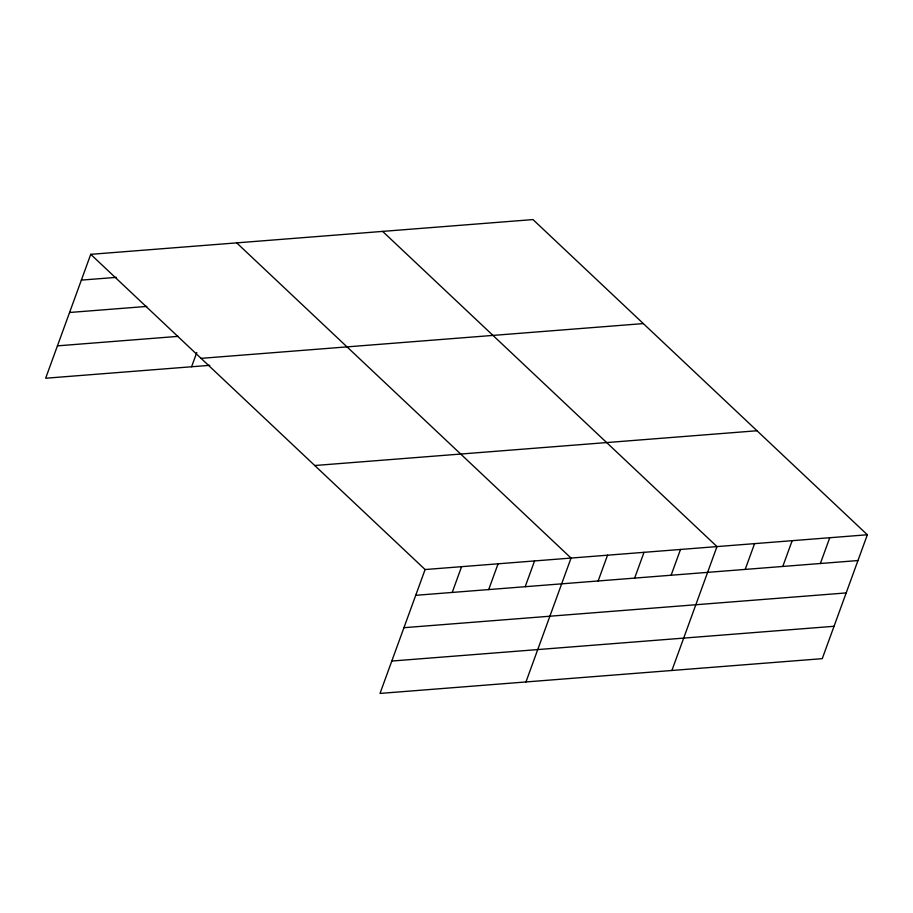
<?xml version="1.0" encoding="UTF-8"?>
<svg xmlns="http://www.w3.org/2000/svg" width="913" height="913" viewBox="0 0 913 913"><rect width="100%" height="100%" fill="white"/><g stroke="black" fill="none" stroke-linecap="round" stroke-linejoin="round"><path stroke-width="1.37" d="M867.35 534.767L425.104 569.541L380.013 693.424L822.259 658.661L867.35 534.767L532.987 219.577L90.741 254.339L45.65 378.233L209.83 365.326M191.593 366.752L196.774 352.509M452.209 592.446L461.59 566.665M488.695 589.57L498.076 563.8M525.18 586.705L534.562 560.936M525.956 681.954L571.047 558.06L236.684 242.869M598.152 580.965L607.533 555.195M634.638 578.1L644.019 552.331M671.123 575.236L680.505 549.455M671.9 670.484L716.99 546.59L382.627 231.388M745.202 569.404L754.583 543.634M782.783 566.459L792.164 540.679M820.376 563.504L829.757 537.723M81.36 280.108L116.442 277.358M69.582 312.486L146.753 306.426M57.439 345.856L178.115 336.361M201.088 358.353L643.323 323.59M314.768 465.516L757.014 430.753M415.723 595.31L857.969 560.548M403.945 627.688L846.18 592.925M391.803 661.046L834.037 626.284M90.741 254.339L425.104 569.541"/></g></svg>
